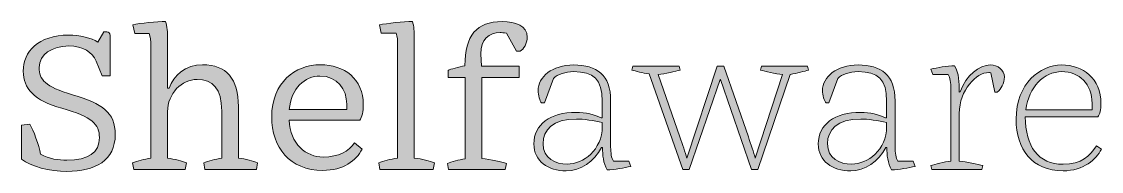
# Model space of a CAD drawing. Header units: millimetres. Extents: x 80.1 to 118.4, y -154.8 to -140.6.
# Drawn here: x 80.11 to 118.36, y -145.88 to -140.56 of the extents above; entities that cross this region are included whole.
import ezdxf

# ---------------------------------------------------------------- set-up
doc = ezdxf.new("R2010")
doc.units = ezdxf.units.MM
doc.header["$MEASUREMENT"] = 0
doc.layers.add('Layer 1', color=7, linetype='Continuous', lineweight=0)

# ---------------------------------------------------------------- blocks, each defined once
blk = doc.blocks.new('Block_0')
at = {"layer": 'Layer 1', "transparency": 33554687}
h = blk.add_hatch(color=7, dxfattribs=at)
h.dxf.hatch_style = 2
edge = h.paths.add_edge_path()
edge.add_spline(control_points=[(85.28, -141.184), (85.28, -141.184), (85.28, -142.925), (85.28, -142.925), (85.28, -142.925), (85.339, -142.925), (85.339, -142.925), (85.487, -142.473), (85.909, -142.095), (86.524, -142.095), (87.369, -142.095), (87.791, -142.592), (87.791, -143.577), (87.791, -143.577), (87.791, -145.406), (87.791, -145.406), (88.058, -145.436), (88.317, -145.51), (88.472, -145.577), (88.472, -145.577), (88.435, -145.806), (88.435, -145.806), (88.435, -145.806), (86.606, -145.806), (86.606, -145.806), (86.606, -145.806), (86.569, -145.577), (86.569, -145.577), (86.717, -145.525), (86.983, -145.436), (87.198, -145.414), (87.198, -145.414), (87.198, -143.74), (87.198, -143.74), (87.198, -142.932), (86.88, -142.614), (86.324, -142.614), (85.791, -142.614), (85.28, -143.103), (85.28, -143.762), (85.28, -143.762), (85.28, -145.414), (85.28, -145.414), (85.539, -145.436), (85.791, -145.51), (85.947, -145.577), (85.947, -145.577), (85.902, -145.806), (85.902, -145.806), (85.902, -145.806), (84.08, -145.806), (84.08, -145.806), (84.08, -145.806), (84.043, -145.577), (84.043, -145.577), (84.206, -145.51), (84.465, -145.436), (84.687, -145.414), (84.687, -145.414), (84.687, -141.436), (84.687, -141.436), (84.687, -141.258), (84.665, -141.081), (84.628, -140.984), (84.628, -140.984), (84.117, -140.984), (84.117, -140.984), (84.117, -140.984), (84.05, -140.681), (84.05, -140.681), (84.295, -140.614), (84.91, -140.562), (85.213, -140.562), (85.272, -140.725), (85.28, -140.955), (85.28, -141.184)], knot_values=[0, 0, 0, 0, 1, 1, 1, 2, 2, 2, 3, 3, 3, 4, 4, 4, 5, 5, 5, 6, 6, 6, 7, 7, 7, 8, 8, 8, 9, 9, 9, 10, 10, 10, 11, 11, 11, 12, 12, 12, 13, 13, 13, 14, 14, 14, 15, 15, 15, 16, 16, 16, 17, 17, 17, 18, 18, 18, 19, 19, 19, 20, 20, 20, 21, 21, 21, 22, 22, 22, 23, 23, 23, 24, 24, 24, 25, 25, 25, 25], degree=3, periodic=0)
h = blk.add_hatch(color=7, dxfattribs=at)
h.dxf.hatch_style = 2
edge = h.paths.add_edge_path()
edge.add_spline(control_points=[(92.8, -145.806), (92.8, -145.806), (92.762, -145.577), (92.762, -145.577), (92.918, -145.517), (93.17, -145.436), (93.429, -145.414), (93.429, -145.414), (93.429, -141.436), (93.429, -141.436), (93.429, -141.258), (93.422, -141.073), (93.385, -140.977), (93.385, -140.977), (92.851, -140.977), (92.851, -140.977), (92.851, -140.977), (92.785, -140.681), (92.785, -140.681), (93.044, -140.621), (93.651, -140.562), (93.955, -140.562), (94.014, -140.718), (94.022, -140.925), (94.022, -141.147), (94.022, -141.147), (94.022, -145.406), (94.022, -145.406), (94.303, -145.429), (94.577, -145.517), (94.733, -145.577), (94.733, -145.577), (94.696, -145.806), (94.696, -145.806), (94.696, -145.806), (92.8, -145.806), (92.8, -145.806)], knot_values=[0, 0, 0, 0, 1, 1, 1, 2, 2, 2, 3, 3, 3, 4, 4, 4, 5, 5, 5, 6, 6, 6, 7, 7, 7, 8, 8, 8, 9, 9, 9, 10, 10, 10, 11, 11, 11, 12, 12, 12, 12], degree=3, periodic=0)
h = blk.add_hatch(color=7, dxfattribs=at)
h.dxf.hatch_style = 2
edge = h.paths.add_edge_path()
edge.add_spline(control_points=[(95.237, -145.806), (95.237, -145.806), (95.2, -145.599), (95.2, -145.599), (95.333, -145.54), (95.6, -145.466), (95.822, -145.429), (95.822, -145.429), (95.822, -142.547), (95.822, -142.547), (95.822, -142.547), (95.222, -142.547), (95.222, -142.547), (95.222, -142.547), (95.222, -142.295), (95.222, -142.295), (95.289, -142.251), (95.607, -142.169), (95.814, -142.132), (95.814, -142.132), (95.814, -142.125), (95.814, -142.125), (95.814, -141.058), (96.229, -140.562), (97.133, -140.562), (97.607, -140.562), (98.022, -140.703), (98.022, -141.125), (98.022, -141.325), (97.896, -141.547), (97.777, -141.614), (97.777, -141.614), (97.644, -141.614), (97.644, -141.614), (97.644, -141.614), (97.288, -140.97), (97.288, -140.97), (97.185, -140.955), (97.111, -140.955), (97.066, -140.955), (96.666, -140.955), (96.363, -141.199), (96.385, -141.703), (96.385, -141.703), (96.407, -142.147), (96.407, -142.147), (96.407, -142.147), (97.74, -142.147), (97.74, -142.147), (97.74, -142.147), (97.74, -142.547), (97.74, -142.547), (97.74, -142.547), (96.414, -142.547), (96.414, -142.547), (96.414, -142.547), (96.414, -145.421), (96.414, -145.421), (96.74, -145.458), (97.126, -145.532), (97.288, -145.599), (97.288, -145.599), (97.244, -145.806), (97.244, -145.806), (97.244, -145.806), (95.237, -145.806), (95.237, -145.806)], knot_values=[0, 0, 0, 0, 1, 1, 1, 2, 2, 2, 3, 3, 3, 4, 4, 4, 5, 5, 5, 6, 6, 6, 7, 7, 7, 8, 8, 8, 9, 9, 9, 10, 10, 10, 11, 11, 11, 12, 12, 12, 13, 13, 13, 14, 14, 14, 15, 15, 15, 16, 16, 16, 17, 17, 17, 18, 18, 18, 19, 19, 19, 20, 20, 20, 21, 21, 21, 22, 22, 22, 22], degree=3, periodic=0)
h = blk.add_hatch(color=7, dxfattribs=at)
h.dxf.hatch_style = 2
edge = h.paths.add_edge_path()
edge.add_spline(control_points=[(82.805, -141.288), (82.805, -141.288), (83.02, -140.925), (83.02, -140.925), (83.02, -140.925), (83.124, -140.925), (83.124, -140.925), (83.213, -140.925), (83.242, -140.97), (83.242, -141.058), (83.242, -141.058), (83.242, -142.488), (83.242, -142.488), (83.242, -142.488), (82.961, -142.488), (82.961, -142.488), (82.961, -142.488), (82.746, -141.969), (82.746, -141.969), (82.613, -141.644), (82.287, -141.429), (81.783, -141.429), (81.183, -141.429), (80.731, -141.732), (80.731, -142.192), (80.731, -142.621), (80.924, -142.873), (81.916, -143.162), (82.976, -143.466), (83.427, -143.799), (83.427, -144.562), (83.427, -145.495), (82.716, -145.88), (81.716, -145.88), (81.102, -145.88), (80.442, -145.703), (80.109, -145.443), (80.109, -145.443), (80.109, -144.236), (80.109, -144.236), (80.109, -144.236), (80.398, -144.199), (80.398, -144.199), (80.531, -144.406), (80.724, -144.962), (80.783, -145.266), (81.087, -145.443), (81.42, -145.48), (81.716, -145.48), (82.487, -145.48), (82.865, -145.214), (82.865, -144.68), (82.865, -144.206), (82.62, -143.94), (81.531, -143.636), (80.546, -143.362), (80.168, -142.94), (80.168, -142.325), (80.168, -141.629), (80.694, -141.044), (81.783, -141.044), (82.139, -141.044), (82.613, -141.14), (82.805, -141.288)], knot_values=[0, 0, 0, 0, 1, 1, 1, 2, 2, 2, 3, 3, 3, 4, 4, 4, 5, 5, 5, 6, 6, 6, 7, 7, 7, 8, 8, 8, 9, 9, 9, 10, 10, 10, 11, 11, 11, 12, 12, 12, 13, 13, 13, 14, 14, 14, 15, 15, 15, 16, 16, 16, 17, 17, 17, 18, 18, 18, 19, 19, 19, 20, 20, 20, 21, 21, 21, 21], degree=3, periodic=0)
h = blk.add_hatch(color=7, dxfattribs=at)
h.dxf.hatch_style = 2
edge = h.paths.add_edge_path()
edge.add_spline(control_points=[(89.592, -143.688), (89.592, -143.688), (91.629, -143.688), (91.629, -143.688), (91.629, -143.688), (91.629, -143.495), (91.629, -143.495), (91.629, -142.969), (91.295, -142.495), (90.68, -142.495), (90.147, -142.495), (89.651, -142.932), (89.592, -143.688)], knot_values=[0, 0, 0, 0, 1, 1, 1, 2, 2, 2, 3, 3, 3, 4, 4, 4, 4], degree=3, periodic=0)
edge = h.paths.add_edge_path()
edge.add_spline(control_points=[(90.784, -145.843), (89.606, -145.843), (88.969, -145.029), (88.969, -143.94), (88.969, -142.725), (89.806, -142.095), (90.695, -142.095), (91.54, -142.095), (92.214, -142.592), (92.214, -143.51), (92.214, -143.74), (92.169, -143.977), (92.095, -144.058), (92.095, -144.058), (89.592, -144.058), (89.592, -144.058), (89.614, -144.91), (90.192, -145.369), (90.792, -145.369), (91.347, -145.369), (91.71, -145.162), (91.903, -144.866), (91.903, -144.866), (92.177, -145.088), (92.177, -145.088), (91.954, -145.503), (91.51, -145.843), (90.784, -145.843)], knot_values=[0, 0, 0, 0, 1, 1, 1, 2, 2, 2, 3, 3, 3, 4, 4, 4, 5, 5, 5, 6, 6, 6, 7, 7, 7, 8, 8, 8, 9, 9, 9, 9], degree=3, periodic=0)
h = blk.add_hatch(color=7, dxfattribs=at)
h.dxf.hatch_style = 2
edge = h.paths.add_edge_path()
edge.add_spline(control_points=[(99.444, -145.621), (100, -145.621), (100.681, -145.117), (100.681, -144.288), (100.681, -144.288), (100.681, -144.147), (100.681, -144.147), (100.407, -144.073), (99.993, -144.021), (99.763, -144.021), (98.926, -144.021), (98.585, -144.406), (98.585, -144.895), (98.585, -145.421), (99.015, -145.621), (99.444, -145.621)], knot_values=[0, 0, 0, 0, 1, 1, 1, 2, 2, 2, 3, 3, 3, 4, 4, 4, 5, 5, 5, 5], degree=3, periodic=0)
edge = h.paths.add_edge_path()
edge.add_spline(control_points=[(100.689, -145.029), (100.689, -145.029), (100.652, -145.029), (100.652, -145.029), (100.4, -145.532), (99.904, -145.858), (99.407, -145.858), (98.763, -145.858), (98.259, -145.517), (98.259, -144.903), (98.259, -144.214), (98.83, -143.784), (99.763, -143.784), (100.067, -143.784), (100.452, -143.873), (100.637, -143.977), (100.637, -143.977), (100.681, -143.977), (100.681, -143.977), (100.681, -143.977), (100.681, -143.384), (100.681, -143.384), (100.681, -142.614), (100.378, -142.34), (99.667, -142.34), (99.378, -142.34), (99.096, -142.429), (98.956, -142.584), (98.956, -142.584), (98.63, -143.451), (98.63, -143.451), (98.63, -143.451), (98.533, -143.451), (98.533, -143.451), (98.467, -143.392), (98.407, -143.162), (98.407, -143.014), (98.407, -142.525), (98.911, -142.103), (99.667, -142.103), (100.489, -142.103), (100.978, -142.444), (100.978, -143.384), (100.978, -143.384), (100.978, -145.014), (100.978, -145.014), (100.978, -145.206), (101.007, -145.421), (101.074, -145.51), (101.074, -145.51), (101.622, -145.51), (101.622, -145.51), (101.622, -145.51), (101.689, -145.703), (101.689, -145.703), (101.467, -145.754), (101.118, -145.821), (100.852, -145.821), (100.718, -145.577), (100.689, -145.31), (100.689, -145.029)], knot_values=[0, 0, 0, 0, 1, 1, 1, 2, 2, 2, 3, 3, 3, 4, 4, 4, 5, 5, 5, 6, 6, 6, 7, 7, 7, 8, 8, 8, 9, 9, 9, 10, 10, 10, 11, 11, 11, 12, 12, 12, 13, 13, 13, 14, 14, 14, 15, 15, 15, 16, 16, 16, 17, 17, 17, 18, 18, 18, 19, 19, 19, 20, 20, 20, 20], degree=3, periodic=0)
h = blk.add_hatch(color=7, dxfattribs=at)
h.dxf.hatch_style = 2
edge = h.paths.add_edge_path()
edge.add_spline(control_points=[(104.874, -142.621), (104.874, -142.621), (104.86, -142.621), (104.86, -142.621), (104.86, -142.621), (103.763, -145.806), (103.763, -145.806), (103.763, -145.806), (103.534, -145.806), (103.534, -145.806), (103.534, -145.806), (102.341, -142.421), (102.341, -142.421), (102.119, -142.384), (101.86, -142.325), (101.726, -142.281), (101.726, -142.281), (101.763, -142.147), (101.763, -142.147), (101.763, -142.147), (103.4, -142.147), (103.4, -142.147), (103.4, -142.147), (103.437, -142.281), (103.437, -142.281), (103.274, -142.34), (102.912, -142.414), (102.66, -142.444), (102.66, -142.444), (103.43, -144.658), (103.43, -144.658), (103.519, -144.91), (103.623, -145.214), (103.674, -145.406), (103.674, -145.406), (104.756, -142.147), (104.756, -142.147), (104.756, -142.147), (104.993, -142.147), (104.993, -142.147), (104.993, -142.147), (105.86, -144.658), (105.86, -144.658), (105.941, -144.903), (106.052, -145.221), (106.104, -145.414), (106.104, -145.414), (107.067, -142.444), (107.067, -142.444), (106.815, -142.414), (106.452, -142.34), (106.289, -142.281), (106.289, -142.281), (106.326, -142.147), (106.326, -142.147), (106.326, -142.147), (107.956, -142.147), (107.956, -142.147), (107.956, -142.147), (107.993, -142.281), (107.993, -142.281), (107.852, -142.325), (107.578, -142.392), (107.341, -142.436), (107.341, -142.436), (106.193, -145.806), (106.193, -145.806), (106.193, -145.806), (105.963, -145.806), (105.963, -145.806), (105.963, -145.806), (104.874, -142.621), (104.874, -142.621)], knot_values=[0, 0, 0, 0, 1, 1, 1, 2, 2, 2, 3, 3, 3, 4, 4, 4, 5, 5, 5, 6, 6, 6, 7, 7, 7, 8, 8, 8, 9, 9, 9, 10, 10, 10, 11, 11, 11, 12, 12, 12, 13, 13, 13, 14, 14, 14, 15, 15, 15, 16, 16, 16, 17, 17, 17, 18, 18, 18, 19, 19, 19, 20, 20, 20, 21, 21, 21, 22, 22, 22, 23, 23, 23, 24, 24, 24, 24], degree=3, periodic=0)
h = blk.add_hatch(color=7, dxfattribs=at)
h.dxf.hatch_style = 2
edge = h.paths.add_edge_path()
edge.add_spline(control_points=[(109.52, -145.621), (110.075, -145.621), (110.757, -145.117), (110.757, -144.288), (110.757, -144.288), (110.757, -144.147), (110.757, -144.147), (110.483, -144.073), (110.068, -144.021), (109.838, -144.021), (109.001, -144.021), (108.661, -144.406), (108.661, -144.895), (108.661, -145.421), (109.09, -145.621), (109.52, -145.621)], knot_values=[0, 0, 0, 0, 1, 1, 1, 2, 2, 2, 3, 3, 3, 4, 4, 4, 5, 5, 5, 5], degree=3, periodic=0)
edge = h.paths.add_edge_path()
edge.add_spline(control_points=[(110.764, -145.029), (110.764, -145.029), (110.727, -145.029), (110.727, -145.029), (110.475, -145.532), (109.979, -145.858), (109.483, -145.858), (108.838, -145.858), (108.335, -145.517), (108.335, -144.903), (108.335, -144.214), (108.905, -143.784), (109.838, -143.784), (110.142, -143.784), (110.527, -143.873), (110.712, -143.977), (110.712, -143.977), (110.757, -143.977), (110.757, -143.977), (110.757, -143.977), (110.757, -143.384), (110.757, -143.384), (110.757, -142.614), (110.453, -142.34), (109.742, -142.34), (109.453, -142.34), (109.172, -142.429), (109.031, -142.584), (109.031, -142.584), (108.705, -143.451), (108.705, -143.451), (108.705, -143.451), (108.609, -143.451), (108.609, -143.451), (108.542, -143.392), (108.483, -143.162), (108.483, -143.014), (108.483, -142.525), (108.987, -142.103), (109.742, -142.103), (110.564, -142.103), (111.053, -142.444), (111.053, -143.384), (111.053, -143.384), (111.053, -145.014), (111.053, -145.014), (111.053, -145.206), (111.083, -145.421), (111.149, -145.51), (111.149, -145.51), (111.698, -145.51), (111.698, -145.51), (111.698, -145.51), (111.764, -145.703), (111.764, -145.703), (111.542, -145.754), (111.194, -145.821), (110.927, -145.821), (110.794, -145.577), (110.764, -145.31), (110.764, -145.029)], knot_values=[0, 0, 0, 0, 1, 1, 1, 2, 2, 2, 3, 3, 3, 4, 4, 4, 5, 5, 5, 6, 6, 6, 7, 7, 7, 8, 8, 8, 9, 9, 9, 10, 10, 10, 11, 11, 11, 12, 12, 12, 13, 13, 13, 14, 14, 14, 15, 15, 15, 16, 16, 16, 17, 17, 17, 18, 18, 18, 19, 19, 19, 20, 20, 20, 20], degree=3, periodic=0)
h = blk.add_hatch(color=7, dxfattribs=at)
h.dxf.hatch_style = 2
edge = h.paths.add_edge_path()
edge.add_spline(control_points=[(114.128, -145.806), (114.128, -145.806), (112.357, -145.806), (112.357, -145.806), (112.357, -145.806), (112.32, -145.673), (112.32, -145.673), (112.469, -145.621), (112.802, -145.547), (113.032, -145.51), (113.032, -145.51), (113.032, -142.94), (113.032, -142.94), (113.032, -142.747), (113.002, -142.532), (112.935, -142.444), (112.935, -142.444), (112.387, -142.444), (112.387, -142.444), (112.387, -142.444), (112.32, -142.251), (112.32, -142.251), (112.543, -142.199), (112.898, -142.132), (113.165, -142.132), (113.32, -142.406), (113.328, -142.718), (113.328, -143.066), (113.328, -143.066), (113.357, -143.058), (113.357, -143.058), (113.58, -142.458), (114.046, -142.103), (114.424, -142.103), (114.698, -142.103), (114.928, -142.288), (114.928, -142.525), (114.928, -142.769), (114.816, -142.94), (114.676, -143.066), (114.676, -143.066), (114.594, -143.066), (114.594, -143.066), (114.594, -143.066), (114.446, -142.377), (114.446, -142.377), (114.416, -142.369), (114.387, -142.369), (114.372, -142.369), (113.942, -142.369), (113.328, -142.992), (113.328, -143.821), (113.328, -143.821), (113.328, -145.51), (113.328, -145.51), (113.572, -145.547), (114.009, -145.621), (114.165, -145.673), (114.165, -145.673), (114.128, -145.806), (114.128, -145.806)], knot_values=[0, 0, 0, 0, 1, 1, 1, 2, 2, 2, 3, 3, 3, 4, 4, 4, 5, 5, 5, 6, 6, 6, 7, 7, 7, 8, 8, 8, 9, 9, 9, 10, 10, 10, 11, 11, 11, 12, 12, 12, 13, 13, 13, 14, 14, 14, 15, 15, 15, 16, 16, 16, 17, 17, 17, 18, 18, 18, 19, 19, 19, 20, 20, 20, 20], degree=3, periodic=0)
h = blk.add_hatch(color=7, dxfattribs=at)
h.dxf.hatch_style = 2
edge = h.paths.add_edge_path()
edge.add_spline(control_points=[(115.691, -143.695), (115.691, -143.695), (118.032, -143.695), (118.032, -143.695), (118.032, -143.695), (118.032, -143.473), (118.032, -143.473), (118.032, -142.769), (117.58, -142.34), (116.958, -142.34), (116.321, -142.34), (115.795, -142.881), (115.691, -143.695)], knot_values=[0, 0, 0, 0, 1, 1, 1, 2, 2, 2, 3, 3, 3, 4, 4, 4, 4], degree=3, periodic=0)
edge = h.paths.add_edge_path()
edge.add_spline(control_points=[(117.01, -145.858), (115.906, -145.858), (115.343, -145.088), (115.343, -144.029), (115.343, -142.755), (116.195, -142.103), (116.958, -142.103), (117.706, -142.103), (118.35, -142.577), (118.35, -143.473), (118.35, -143.673), (118.32, -143.866), (118.239, -143.94), (118.239, -143.94), (115.669, -143.94), (115.669, -143.94), (115.669, -144.991), (116.128, -145.628), (117.01, -145.628), (117.654, -145.628), (117.965, -145.325), (118.187, -144.977), (118.187, -144.977), (118.365, -145.095), (118.365, -145.095), (118.172, -145.451), (117.75, -145.858), (117.01, -145.858)], knot_values=[0, 0, 0, 0, 1, 1, 1, 2, 2, 2, 3, 3, 3, 4, 4, 4, 5, 5, 5, 6, 6, 6, 7, 7, 7, 8, 8, 8, 9, 9, 9, 9], degree=3, periodic=0)
at = {"layer": 'Layer 1'}
for points, knots in [([(85.28, -141.184), (85.28, -141.184), (85.28, -142.925), (85.28, -142.925), (85.28, -142.925), (85.339, -142.925), (85.339, -142.925), (85.487, -142.473), (85.909, -142.095), (86.524, -142.095), (87.369, -142.095), (87.791, -142.592), (87.791, -143.577), (87.791, -143.577), (87.791, -145.406), (87.791, -145.406), (88.058, -145.436), (88.317, -145.51), (88.472, -145.577), (88.472, -145.577), (88.435, -145.806), (88.435, -145.806), (88.435, -145.806), (86.606, -145.806), (86.606, -145.806), (86.606, -145.806), (86.569, -145.577), (86.569, -145.577), (86.717, -145.525), (86.983, -145.436), (87.198, -145.414), (87.198, -145.414), (87.198, -143.74), (87.198, -143.74), (87.198, -142.932), (86.88, -142.614), (86.324, -142.614), (85.791, -142.614), (85.28, -143.103), (85.28, -143.762), (85.28, -143.762), (85.28, -145.414), (85.28, -145.414), (85.539, -145.436), (85.791, -145.51), (85.947, -145.577), (85.947, -145.577), (85.902, -145.806), (85.902, -145.806), (85.902, -145.806), (84.08, -145.806), (84.08, -145.806), (84.08, -145.806), (84.043, -145.577), (84.043, -145.577), (84.206, -145.51), (84.465, -145.436), (84.687, -145.414), (84.687, -145.414), (84.687, -141.436), (84.687, -141.436), (84.687, -141.258), (84.665, -141.081), (84.628, -140.984), (84.628, -140.984), (84.117, -140.984), (84.117, -140.984), (84.117, -140.984), (84.05, -140.681), (84.05, -140.681), (84.295, -140.614), (84.91, -140.562), (85.213, -140.562), (85.272, -140.725), (85.28, -140.955), (85.28, -141.184)], [0, 0, 0, 0, 1, 1, 1, 2, 2, 2, 3, 3, 3, 4, 4, 4, 5, 5, 5, 6, 6, 6, 7, 7, 7, 8, 8, 8, 9, 9, 9, 10, 10, 10, 11, 11, 11, 12, 12, 12, 13, 13, 13, 14, 14, 14, 15, 15, 15, 16, 16, 16, 17, 17, 17, 18, 18, 18, 19, 19, 19, 20, 20, 20, 21, 21, 21, 22, 22, 22, 23, 23, 23, 24, 24, 24, 25, 25, 25, 25]), ([(92.8, -145.806), (92.8, -145.806), (92.762, -145.577), (92.762, -145.577), (92.918, -145.517), (93.17, -145.436), (93.429, -145.414), (93.429, -145.414), (93.429, -141.436), (93.429, -141.436), (93.429, -141.258), (93.422, -141.073), (93.385, -140.977), (93.385, -140.977), (92.851, -140.977), (92.851, -140.977), (92.851, -140.977), (92.785, -140.681), (92.785, -140.681), (93.044, -140.621), (93.651, -140.562), (93.955, -140.562), (94.014, -140.718), (94.022, -140.925), (94.022, -141.147), (94.022, -141.147), (94.022, -145.406), (94.022, -145.406), (94.303, -145.429), (94.577, -145.517), (94.733, -145.577), (94.733, -145.577), (94.696, -145.806), (94.696, -145.806), (94.696, -145.806), (92.8, -145.806), (92.8, -145.806)], [0, 0, 0, 0, 1, 1, 1, 2, 2, 2, 3, 3, 3, 4, 4, 4, 5, 5, 5, 6, 6, 6, 7, 7, 7, 8, 8, 8, 9, 9, 9, 10, 10, 10, 11, 11, 11, 12, 12, 12, 12]), ([(95.237, -145.806), (95.237, -145.806), (95.2, -145.599), (95.2, -145.599), (95.333, -145.54), (95.6, -145.466), (95.822, -145.429), (95.822, -145.429), (95.822, -142.547), (95.822, -142.547), (95.822, -142.547), (95.222, -142.547), (95.222, -142.547), (95.222, -142.547), (95.222, -142.295), (95.222, -142.295), (95.289, -142.251), (95.607, -142.169), (95.814, -142.132), (95.814, -142.132), (95.814, -142.125), (95.814, -142.125), (95.814, -141.058), (96.229, -140.562), (97.133, -140.562), (97.607, -140.562), (98.022, -140.703), (98.022, -141.125), (98.022, -141.325), (97.896, -141.547), (97.777, -141.614), (97.777, -141.614), (97.644, -141.614), (97.644, -141.614), (97.644, -141.614), (97.288, -140.97), (97.288, -140.97), (97.185, -140.955), (97.111, -140.955), (97.066, -140.955), (96.666, -140.955), (96.363, -141.199), (96.385, -141.703), (96.385, -141.703), (96.407, -142.147), (96.407, -142.147), (96.407, -142.147), (97.74, -142.147), (97.74, -142.147), (97.74, -142.147), (97.74, -142.547), (97.74, -142.547), (97.74, -142.547), (96.414, -142.547), (96.414, -142.547), (96.414, -142.547), (96.414, -145.421), (96.414, -145.421), (96.74, -145.458), (97.126, -145.532), (97.288, -145.599), (97.288, -145.599), (97.244, -145.806), (97.244, -145.806), (97.244, -145.806), (95.237, -145.806), (95.237, -145.806)], [0, 0, 0, 0, 1, 1, 1, 2, 2, 2, 3, 3, 3, 4, 4, 4, 5, 5, 5, 6, 6, 6, 7, 7, 7, 8, 8, 8, 9, 9, 9, 10, 10, 10, 11, 11, 11, 12, 12, 12, 13, 13, 13, 14, 14, 14, 15, 15, 15, 16, 16, 16, 17, 17, 17, 18, 18, 18, 19, 19, 19, 20, 20, 20, 21, 21, 21, 22, 22, 22, 22]), ([(82.805, -141.288), (82.805, -141.288), (83.02, -140.925), (83.02, -140.925), (83.02, -140.925), (83.124, -140.925), (83.124, -140.925), (83.213, -140.925), (83.242, -140.97), (83.242, -141.058), (83.242, -141.058), (83.242, -142.488), (83.242, -142.488), (83.242, -142.488), (82.961, -142.488), (82.961, -142.488), (82.961, -142.488), (82.746, -141.969), (82.746, -141.969), (82.613, -141.644), (82.287, -141.429), (81.783, -141.429), (81.183, -141.429), (80.731, -141.732), (80.731, -142.192), (80.731, -142.621), (80.924, -142.873), (81.916, -143.162), (82.976, -143.466), (83.427, -143.799), (83.427, -144.562), (83.427, -145.495), (82.716, -145.88), (81.716, -145.88), (81.102, -145.88), (80.442, -145.703), (80.109, -145.443), (80.109, -145.443), (80.109, -144.236), (80.109, -144.236), (80.109, -144.236), (80.398, -144.199), (80.398, -144.199), (80.531, -144.406), (80.724, -144.962), (80.783, -145.266), (81.087, -145.443), (81.42, -145.48), (81.716, -145.48), (82.487, -145.48), (82.865, -145.214), (82.865, -144.68), (82.865, -144.206), (82.62, -143.94), (81.531, -143.636), (80.546, -143.362), (80.168, -142.94), (80.168, -142.325), (80.168, -141.629), (80.694, -141.044), (81.783, -141.044), (82.139, -141.044), (82.613, -141.14), (82.805, -141.288)], [0, 0, 0, 0, 1, 1, 1, 2, 2, 2, 3, 3, 3, 4, 4, 4, 5, 5, 5, 6, 6, 6, 7, 7, 7, 8, 8, 8, 9, 9, 9, 10, 10, 10, 11, 11, 11, 12, 12, 12, 13, 13, 13, 14, 14, 14, 15, 15, 15, 16, 16, 16, 17, 17, 17, 18, 18, 18, 19, 19, 19, 20, 20, 20, 21, 21, 21, 21]), ([(90.784, -145.843), (89.606, -145.843), (88.969, -145.029), (88.969, -143.94), (88.969, -142.725), (89.806, -142.095), (90.695, -142.095), (91.54, -142.095), (92.214, -142.592), (92.214, -143.51), (92.214, -143.74), (92.169, -143.977), (92.095, -144.058), (92.095, -144.058), (89.592, -144.058), (89.592, -144.058), (89.614, -144.91), (90.192, -145.369), (90.792, -145.369), (91.347, -145.369), (91.71, -145.162), (91.903, -144.866), (91.903, -144.866), (92.177, -145.088), (92.177, -145.088), (91.954, -145.503), (91.51, -145.843), (90.784, -145.843)], [0, 0, 0, 0, 1, 1, 1, 2, 2, 2, 3, 3, 3, 4, 4, 4, 5, 5, 5, 6, 6, 6, 7, 7, 7, 8, 8, 8, 9, 9, 9, 9]), ([(100.689, -145.029), (100.689, -145.029), (100.652, -145.029), (100.652, -145.029), (100.4, -145.532), (99.904, -145.858), (99.407, -145.858), (98.763, -145.858), (98.259, -145.517), (98.259, -144.903), (98.259, -144.214), (98.83, -143.784), (99.763, -143.784), (100.067, -143.784), (100.452, -143.873), (100.637, -143.977), (100.637, -143.977), (100.681, -143.977), (100.681, -143.977), (100.681, -143.977), (100.681, -143.384), (100.681, -143.384), (100.681, -142.614), (100.378, -142.34), (99.667, -142.34), (99.378, -142.34), (99.096, -142.429), (98.956, -142.584), (98.956, -142.584), (98.63, -143.451), (98.63, -143.451), (98.63, -143.451), (98.533, -143.451), (98.533, -143.451), (98.467, -143.392), (98.407, -143.162), (98.407, -143.014), (98.407, -142.525), (98.911, -142.103), (99.667, -142.103), (100.489, -142.103), (100.978, -142.444), (100.978, -143.384), (100.978, -143.384), (100.978, -145.014), (100.978, -145.014), (100.978, -145.206), (101.007, -145.421), (101.074, -145.51), (101.074, -145.51), (101.622, -145.51), (101.622, -145.51), (101.622, -145.51), (101.689, -145.703), (101.689, -145.703), (101.467, -145.754), (101.118, -145.821), (100.852, -145.821), (100.718, -145.577), (100.689, -145.31), (100.689, -145.029)], [0, 0, 0, 0, 1, 1, 1, 2, 2, 2, 3, 3, 3, 4, 4, 4, 5, 5, 5, 6, 6, 6, 7, 7, 7, 8, 8, 8, 9, 9, 9, 10, 10, 10, 11, 11, 11, 12, 12, 12, 13, 13, 13, 14, 14, 14, 15, 15, 15, 16, 16, 16, 17, 17, 17, 18, 18, 18, 19, 19, 19, 20, 20, 20, 20]), ([(104.874, -142.621), (104.874, -142.621), (104.86, -142.621), (104.86, -142.621), (104.86, -142.621), (103.763, -145.806), (103.763, -145.806), (103.763, -145.806), (103.534, -145.806), (103.534, -145.806), (103.534, -145.806), (102.341, -142.421), (102.341, -142.421), (102.119, -142.384), (101.86, -142.325), (101.726, -142.281), (101.726, -142.281), (101.763, -142.147), (101.763, -142.147), (101.763, -142.147), (103.4, -142.147), (103.4, -142.147), (103.4, -142.147), (103.437, -142.281), (103.437, -142.281), (103.274, -142.34), (102.912, -142.414), (102.66, -142.444), (102.66, -142.444), (103.43, -144.658), (103.43, -144.658), (103.519, -144.91), (103.623, -145.214), (103.674, -145.406), (103.674, -145.406), (104.756, -142.147), (104.756, -142.147), (104.756, -142.147), (104.993, -142.147), (104.993, -142.147), (104.993, -142.147), (105.86, -144.658), (105.86, -144.658), (105.941, -144.903), (106.052, -145.221), (106.104, -145.414), (106.104, -145.414), (107.067, -142.444), (107.067, -142.444), (106.815, -142.414), (106.452, -142.34), (106.289, -142.281), (106.289, -142.281), (106.326, -142.147), (106.326, -142.147), (106.326, -142.147), (107.956, -142.147), (107.956, -142.147), (107.956, -142.147), (107.993, -142.281), (107.993, -142.281), (107.852, -142.325), (107.578, -142.392), (107.341, -142.436), (107.341, -142.436), (106.193, -145.806), (106.193, -145.806), (106.193, -145.806), (105.963, -145.806), (105.963, -145.806), (105.963, -145.806), (104.874, -142.621), (104.874, -142.621)], [0, 0, 0, 0, 1, 1, 1, 2, 2, 2, 3, 3, 3, 4, 4, 4, 5, 5, 5, 6, 6, 6, 7, 7, 7, 8, 8, 8, 9, 9, 9, 10, 10, 10, 11, 11, 11, 12, 12, 12, 13, 13, 13, 14, 14, 14, 15, 15, 15, 16, 16, 16, 17, 17, 17, 18, 18, 18, 19, 19, 19, 20, 20, 20, 21, 21, 21, 22, 22, 22, 23, 23, 23, 24, 24, 24, 24]), ([(110.764, -145.029), (110.764, -145.029), (110.727, -145.029), (110.727, -145.029), (110.475, -145.532), (109.979, -145.858), (109.483, -145.858), (108.838, -145.858), (108.335, -145.517), (108.335, -144.903), (108.335, -144.214), (108.905, -143.784), (109.838, -143.784), (110.142, -143.784), (110.527, -143.873), (110.712, -143.977), (110.712, -143.977), (110.757, -143.977), (110.757, -143.977), (110.757, -143.977), (110.757, -143.384), (110.757, -143.384), (110.757, -142.614), (110.453, -142.34), (109.742, -142.34), (109.453, -142.34), (109.172, -142.429), (109.031, -142.584), (109.031, -142.584), (108.705, -143.451), (108.705, -143.451), (108.705, -143.451), (108.609, -143.451), (108.609, -143.451), (108.542, -143.392), (108.483, -143.162), (108.483, -143.014), (108.483, -142.525), (108.987, -142.103), (109.742, -142.103), (110.564, -142.103), (111.053, -142.444), (111.053, -143.384), (111.053, -143.384), (111.053, -145.014), (111.053, -145.014), (111.053, -145.206), (111.083, -145.421), (111.149, -145.51), (111.149, -145.51), (111.698, -145.51), (111.698, -145.51), (111.698, -145.51), (111.764, -145.703), (111.764, -145.703), (111.542, -145.754), (111.194, -145.821), (110.927, -145.821), (110.794, -145.577), (110.764, -145.31), (110.764, -145.029)], [0, 0, 0, 0, 1, 1, 1, 2, 2, 2, 3, 3, 3, 4, 4, 4, 5, 5, 5, 6, 6, 6, 7, 7, 7, 8, 8, 8, 9, 9, 9, 10, 10, 10, 11, 11, 11, 12, 12, 12, 13, 13, 13, 14, 14, 14, 15, 15, 15, 16, 16, 16, 17, 17, 17, 18, 18, 18, 19, 19, 19, 20, 20, 20, 20]), ([(114.128, -145.806), (114.128, -145.806), (112.357, -145.806), (112.357, -145.806), (112.357, -145.806), (112.32, -145.673), (112.32, -145.673), (112.469, -145.621), (112.802, -145.547), (113.032, -145.51), (113.032, -145.51), (113.032, -142.94), (113.032, -142.94), (113.032, -142.747), (113.002, -142.532), (112.935, -142.444), (112.935, -142.444), (112.387, -142.444), (112.387, -142.444), (112.387, -142.444), (112.32, -142.251), (112.32, -142.251), (112.543, -142.199), (112.898, -142.132), (113.165, -142.132), (113.32, -142.406), (113.328, -142.718), (113.328, -143.066), (113.328, -143.066), (113.357, -143.058), (113.357, -143.058), (113.58, -142.458), (114.046, -142.103), (114.424, -142.103), (114.698, -142.103), (114.928, -142.288), (114.928, -142.525), (114.928, -142.769), (114.816, -142.94), (114.676, -143.066), (114.676, -143.066), (114.594, -143.066), (114.594, -143.066), (114.594, -143.066), (114.446, -142.377), (114.446, -142.377), (114.416, -142.369), (114.387, -142.369), (114.372, -142.369), (113.942, -142.369), (113.328, -142.992), (113.328, -143.821), (113.328, -143.821), (113.328, -145.51), (113.328, -145.51), (113.572, -145.547), (114.009, -145.621), (114.165, -145.673), (114.165, -145.673), (114.128, -145.806), (114.128, -145.806)], [0, 0, 0, 0, 1, 1, 1, 2, 2, 2, 3, 3, 3, 4, 4, 4, 5, 5, 5, 6, 6, 6, 7, 7, 7, 8, 8, 8, 9, 9, 9, 10, 10, 10, 11, 11, 11, 12, 12, 12, 13, 13, 13, 14, 14, 14, 15, 15, 15, 16, 16, 16, 17, 17, 17, 18, 18, 18, 19, 19, 19, 20, 20, 20, 20]), ([(117.01, -145.858), (115.906, -145.858), (115.343, -145.088), (115.343, -144.029), (115.343, -142.755), (116.195, -142.103), (116.958, -142.103), (117.706, -142.103), (118.35, -142.577), (118.35, -143.473), (118.35, -143.673), (118.32, -143.866), (118.239, -143.94), (118.239, -143.94), (115.669, -143.94), (115.669, -143.94), (115.669, -144.991), (116.128, -145.628), (117.01, -145.628), (117.654, -145.628), (117.965, -145.325), (118.187, -144.977), (118.187, -144.977), (118.365, -145.095), (118.365, -145.095), (118.172, -145.451), (117.75, -145.858), (117.01, -145.858)], [0, 0, 0, 0, 1, 1, 1, 2, 2, 2, 3, 3, 3, 4, 4, 4, 5, 5, 5, 6, 6, 6, 7, 7, 7, 8, 8, 8, 9, 9, 9, 9]), ([(89.592, -143.688), (89.592, -143.688), (91.629, -143.688), (91.629, -143.688), (91.629, -143.688), (91.629, -143.495), (91.629, -143.495), (91.629, -142.969), (91.295, -142.495), (90.68, -142.495), (90.147, -142.495), (89.651, -142.932), (89.592, -143.688)], [0, 0, 0, 0, 1, 1, 1, 2, 2, 2, 3, 3, 3, 4, 4, 4, 4]), ([(115.691, -143.695), (115.691, -143.695), (118.032, -143.695), (118.032, -143.695), (118.032, -143.695), (118.032, -143.473), (118.032, -143.473), (118.032, -142.769), (117.58, -142.34), (116.958, -142.34), (116.321, -142.34), (115.795, -142.881), (115.691, -143.695)], [0, 0, 0, 0, 1, 1, 1, 2, 2, 2, 3, 3, 3, 4, 4, 4, 4]), ([(99.444, -145.621), (100, -145.621), (100.681, -145.117), (100.681, -144.288), (100.681, -144.288), (100.681, -144.147), (100.681, -144.147), (100.407, -144.073), (99.993, -144.021), (99.763, -144.021), (98.926, -144.021), (98.585, -144.406), (98.585, -144.895), (98.585, -145.421), (99.015, -145.621), (99.444, -145.621)], [0, 0, 0, 0, 1, 1, 1, 2, 2, 2, 3, 3, 3, 4, 4, 4, 5, 5, 5, 5]), ([(109.52, -145.621), (110.075, -145.621), (110.757, -145.117), (110.757, -144.288), (110.757, -144.288), (110.757, -144.147), (110.757, -144.147), (110.483, -144.073), (110.068, -144.021), (109.838, -144.021), (109.001, -144.021), (108.661, -144.406), (108.661, -144.895), (108.661, -145.421), (109.09, -145.621), (109.52, -145.621)], [0, 0, 0, 0, 1, 1, 1, 2, 2, 2, 3, 3, 3, 4, 4, 4, 5, 5, 5, 5])]:
    blk.add_open_spline(points, degree=3, knots=knots, dxfattribs=at)

msp = doc.modelspace()

# ---------------------------------------------------------------- block references
at = {"layer": 'Layer 1'}
msp.add_blockref('Block_0', (0, 0), dxfattribs=at)

doc.saveas('drawing.dxf')
